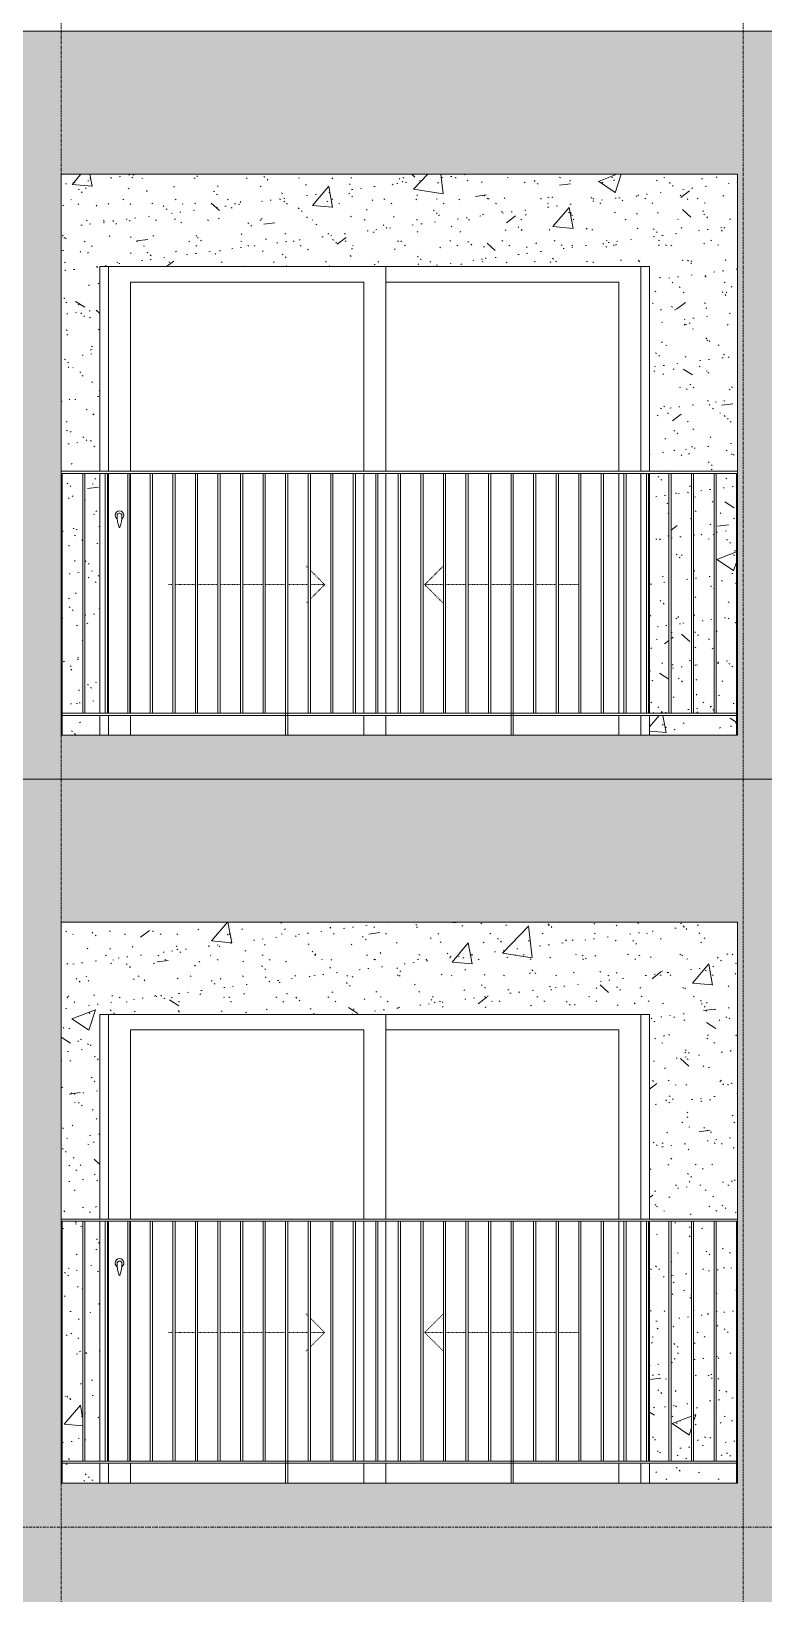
# Model space of a CAD drawing. Header units: millimetres. Extents: x 1240 to 198004, y -7796 to 35300.
# Drawn here: x 123128 to 126458, y 18897 to 26000 of the extents above; entities that cross this region are included whole.
import ezdxf

# ---------------------------------------------------------------- set-up
doc = ezdxf.new("R2010")
doc.units = ezdxf.units.MM
for name, pattern in [('Centre', [31.75, 6.35, -4.7625, 15.875, -4.7625]), ('Dash', [6, 3, -3]), ('Grid Line', [22.225, 12.7, -3.175, 3.175, -3.175])]:
    doc.linetypes.add(name, pattern=pattern)
for name, color, linetype, lineweight in [('0-2', 50, 'Continuous', 5), ('A-DOOR', 31, 'Continuous', 9), ('A-DOOR-FRAM', 31, 'Continuous', 9), ('A-DOOR-HDLN', 31, 'Dash', 18), ('A-FLOR-HRAL', 11, 'Continuous', 9), ('A-FLOR-LEVL-2', 51, 'Centre', 9), ('A-WALL', 113, 'Continuous', 9), ('A-WALL-PATT-2', 9, 'Continuous', 9), ('A-WALL-PATT-4', 111, 'Continuous', 9), ('I-WALL-1', 7, 'Continuous', 9), ('S-GRID-1', 1, 'Grid Line', 9)]:
    doc.layers.add(name, color=color, linetype=linetype, lineweight=lineweight)
pattern_1 = [(50, (0, 0), (1093.104, -95.634), [114.3, -1257.3]), (355, (0, 0), (-211.457, 1146.341), [91.44, -1005.84]), (100.451, (91.1, -8), (881.656, 1050.7), [97.14, -1068.54]), (46.184, (0, 304.8), (1626.475, -252.257), [171.45, -1885.95]), (96.636, (135.5, 283.8), (1424.416, 1484.565), [145.71, -1602.81]), (351.184, (0, 304.8), (1424.43, 1484.55), [137.16, -1508.76]), (21, (152.4, 228.6), (909.686, -613.591), [114.3, -1257.3]), (326, (152.4, 228.6), (370.812, 1105.129), [91.44, -1005.84]), (71.451, (228.2, 177.5), (1280.503, 491.528), [97.14, -1068.54]), (37.5, (0, 0), (18.5313, 507.3303), [50.292, -943.356, 50.292, -970.788, -1009.65]), (37.5, (0, 0), (18.5313, 507.3303), [-2014.728, 50.292, -959.358]), (7.5, (0, 0), (400.9178, 601.0836), [50.292, -531.876, 50.292, -920.496, -384.81]), (7.5, (0, 0), (400.9178, 601.0836), [-1552.956, 50.292, -334.518]), (327.5, (-339.85, 0), (813.5452, -34.3737), [50.292, -330.708, 50.292, -1138.428, -1577.34]), (327.5, (-339.85, 0), (813.5452, -34.3737), [-1569.72, 50.292, -1527.048]), (317.5, (-492.25, 0), (888.7755, 152.56), [50.292, -445.008, 50.292, -739.14, -1120.14]), (317.5, (-492.25, 0), (888.7755, 152.56), [-1284.732, 50.292, -1069.848])]
pattern_2 = [(37.5, (0, 0), (-4.79953, 146.8239), [5.029, -110.795, 5.029, -124.511, -123.825]), (37.5, (0, 0), (-4.79953, 146.8239), [-245.364, 5.029, -118.796]), (7.5, (0, 0), (134.85743, 215.0472), [5.029, -57.455, 5.029, -99.365, -40.005]), (7.5, (0, 0), (134.85743, 215.0472), [-166.878, 5.029, -34.976]), (327.5, (-93.73, 0), (237.29776, 0.4316), [5.029, -33.071, 5.029, -132.131, -179.07]), (327.5, (-93.73, 0), (237.29776, 0.4316), [-175.26, 5.029, -174.041]), (317.5, (-93.73, 0), (229.06706, 66.87923), [5.029, -14.021, 5.029, -84.887, -102.87]), (317.5, (-93.73, 0), (229.06706, 66.87923), [-108.966, 5.029, -97.841])]

# ---------------------------------------------------------------- blocks, each defined once
blk = doc.blocks.new('NCV_TKTC_TANG 6 - 8_rvt-4-TKCS_MẶT ĐỨNG NỘI KHU 2')
at = {"layer": 'A-WALL-PATT-2'}
h = blk.add_hatch(dxfattribs=at)
h.set_pattern_fill('FP_40', color=256, style=0, pattern_type=2)
h.set_pattern_definition(pattern_1)
h.paths.add_polyline_path([(-69988.3, 22800), (-69966.9, 22800), (-69966.9, 22890), (-70362.4, 22890), (-70362.4, 22800), (-69997.6, 22800)])
h.paths.add_polyline_path([(-72861.9, 22800), (-72861.9, 22890), (-73031.9, 22890), (-73031.9, 22800)])
h.paths.add_polyline_path([(-69966.9, 22900), (-69966.9, 23990), (-70059.4, 23990), (-70059.4, 22900), (-70005.8, 22900)])
h.paths.add_polyline_path([(-72939.4, 22900), (-72939.4, 23990), (-73031.9, 23990), (-73031.9, 22900)])
h.paths.add_polyline_path([(-70161.9, 22900), (-70069.4, 22900), (-70069.4, 23990), (-70161.9, 23990), (-70161.9, 23000)])
h.paths.add_polyline_path([(-70264.4, 22900), (-70171.9, 22900), (-70171.9, 23990), (-70264.4, 23990), (-70264.4, 23102.5)])
h.paths.add_polyline_path([(-72861.9, 22900), (-72861.9, 23990), (-72929.4, 23990), (-72929.4, 22900)])
h.paths.add_polyline_path([(-70274.4, 22900), (-70274.4, 23990), (-70362.4, 23990), (-70362.4, 22900)])
h.paths.add_polyline_path([(-70203.1, 24000), (-69961.9, 24000), (-69961.9, 25350), (-73036.9, 25350), (-73036.9, 24000), (-72861.9, 24000), (-72861.9, 24930), (-70362.4, 24930), (-70362.4, 24000), (-70244.9, 24000)])
h = blk.add_hatch(dxfattribs=at)
h.set_pattern_fill('FP_41', color=256, style=0, pattern_type=2)
h.set_pattern_definition(pattern_2)
h.paths.add_polyline_path([(-69988.3, 22800), (-69966.9, 22800), (-69966.9, 22890), (-70362.4, 22890), (-70362.4, 22800), (-69997.6, 22800)])
h.paths.add_polyline_path([(-72861.9, 22800), (-72861.9, 22890), (-73031.9, 22890), (-73031.9, 22800)])
h.paths.add_polyline_path([(-69966.9, 22900), (-69966.9, 23990), (-70059.4, 23990), (-70059.4, 22900), (-70005.8, 22900)])
h.paths.add_polyline_path([(-72939.4, 22900), (-72939.4, 23990), (-73031.9, 23990), (-73031.9, 22900)])
h.paths.add_polyline_path([(-70161.9, 22900), (-70069.4, 22900), (-70069.4, 23990), (-70161.9, 23990), (-70161.9, 23000)])
h.paths.add_polyline_path([(-70264.4, 22900), (-70171.9, 22900), (-70171.9, 23990), (-70264.4, 23990), (-70264.4, 23102.5)])
h.paths.add_polyline_path([(-72861.9, 22900), (-72861.9, 23990), (-72929.4, 23990), (-72929.4, 22900)])
h.paths.add_polyline_path([(-70274.4, 22900), (-70274.4, 23990), (-70362.4, 23990), (-70362.4, 22900)])
h.paths.add_polyline_path([(-70203.1, 24000), (-69961.9, 24000), (-69961.9, 25350), (-73036.9, 25350), (-73036.9, 24000), (-72861.9, 24000), (-72861.9, 24930), (-70362.4, 24930), (-70362.4, 24000), (-70244.9, 24000)])
at = {"layer": 'I-WALL-1'}
for p, q in [((-72861.9, 24000), (-72861.9, 24930)), ((-72861.9, 24930), (-70362.4, 24930)), ((-70362.4, 24930), (-70362.4, 24000)), ((-72861.9, 22900), (-72861.9, 23990)), ((-70362.4, 23990), (-70362.4, 22900)), ((-72861.9, 22800), (-72861.9, 22890)), ((-70362.4, 22890), (-70362.4, 22800))]:
    blk.add_line(p, q, dxfattribs=at)
blk = doc.blocks.new('NCV_TKTC_TANG 6 - 8_rvt-6-TKCS_MẶT ĐỨNG NỘI KHU 2')
at = {"layer": 'A-WALL-PATT-2'}
h = blk.add_hatch(dxfattribs=at)
h.set_pattern_fill('FP_40', color=256, style=0, pattern_type=2)
h.set_pattern_definition(pattern_1)
h.paths.add_polyline_path([(-73031.9, 19400), (-72861.9, 19400), (-72861.9, 19490), (-73031.9, 19490), (-73031.9, 19402.8)])
h.paths.add_polyline_path([(-69997.6, 19400), (-69966.9, 19400), (-69966.9, 19490), (-70362.4, 19490), (-70362.4, 19400), (-70244.9, 19400)])
h.paths.add_polyline_path([(-69966.9, 19500), (-69966.9, 20590), (-70059.4, 20590), (-70059.4, 19500), (-70005.8, 19500)])
h.paths.add_polyline_path([(-72939.4, 19500), (-72939.4, 20590), (-73031.9, 20590), (-73031.9, 19500)])
h.paths.add_polyline_path([(-70161.9, 19500), (-70069.4, 19500), (-70069.4, 20590), (-70161.9, 20590), (-70161.9, 19600)])
h.paths.add_polyline_path([(-70264.4, 19500), (-70171.9, 19500), (-70171.9, 20590), (-70264.4, 20590), (-70264.4, 19702.5)])
h.paths.add_polyline_path([(-72861.9, 19500), (-72861.9, 20590), (-72929.4, 20590), (-72929.4, 19500)])
h.paths.add_polyline_path([(-70274.4, 19500), (-70274.4, 20590), (-70362.4, 20590), (-70362.4, 19500)])
h.paths.add_polyline_path([(-70203.1, 20600), (-69961.9, 20600), (-69961.9, 21950), (-73036.9, 21950), (-73036.9, 20600), (-72861.9, 20600), (-72861.9, 21530), (-70362.4, 21530), (-70362.4, 20600), (-70244.9, 20600)])
h = blk.add_hatch(dxfattribs=at)
h.set_pattern_fill('FP_41', color=256, style=0, pattern_type=2)
h.set_pattern_definition(pattern_2)
h.paths.add_polyline_path([(-73031.9, 19400), (-72861.9, 19400), (-72861.9, 19490), (-73031.9, 19490), (-73031.9, 19402.8)])
h.paths.add_polyline_path([(-69997.6, 19400), (-69966.9, 19400), (-69966.9, 19490), (-70362.4, 19490), (-70362.4, 19400), (-70244.9, 19400)])
h.paths.add_polyline_path([(-69966.9, 19500), (-69966.9, 20590), (-70059.4, 20590), (-70059.4, 19500), (-70005.8, 19500)])
h.paths.add_polyline_path([(-72939.4, 19500), (-72939.4, 20590), (-73031.9, 20590), (-73031.9, 19500)])
h.paths.add_polyline_path([(-70161.9, 19500), (-70069.4, 19500), (-70069.4, 20590), (-70161.9, 20590), (-70161.9, 19600)])
h.paths.add_polyline_path([(-70264.4, 19500), (-70171.9, 19500), (-70171.9, 20590), (-70264.4, 20590), (-70264.4, 19702.5)])
h.paths.add_polyline_path([(-72861.9, 19500), (-72861.9, 20590), (-72929.4, 20590), (-72929.4, 19500)])
h.paths.add_polyline_path([(-70274.4, 19500), (-70274.4, 20590), (-70362.4, 20590), (-70362.4, 19500)])
h.paths.add_polyline_path([(-70203.1, 20600), (-69961.9, 20600), (-69961.9, 21950), (-73036.9, 21950), (-73036.9, 20600), (-72861.9, 20600), (-72861.9, 21530), (-70362.4, 21530), (-70362.4, 20600), (-70244.9, 20600)])
at = {"layer": 'I-WALL-1'}
for p, q in [((-72861.9, 20600), (-72861.9, 21530)), ((-72861.9, 21530), (-70362.4, 21530)), ((-70362.4, 21530), (-70362.4, 20600)), ((-72861.9, 19500), (-72861.9, 20590)), ((-70362.4, 20590), (-70362.4, 19500)), ((-72861.9, 19400), (-72861.9, 19490)), ((-70362.4, 19490), (-70362.4, 19400))]:
    blk.add_line(p, q, dxfattribs=at)
blk = doc.blocks.new('Railing - 10mm-1251313-TKCS_MẶT ĐỨNG NỘI KHU 2')
at = {"layer": 'A-FLOR-HRAL'}
for p, q in [((-61821, 6990), (-61821, 5900)), ((-61811, 5900), (-61811, 6990))]:
    blk.add_line(p, q, dxfattribs=at)
blk = doc.blocks.new('Railing - 50 x 10mm-1251315-TKCS_MẶT ĐỨNG NỘI KHU 2')
at = {"layer": 'A-FLOR-HRAL'}
for p, q in [((-62758.1, 6990), (-62758.1, 5800)), ((-62758.1, 6990), (-62748.1, 6990)), ((-62748.1, 5800), (-62748.1, 6990))]:
    blk.add_line(p, q, dxfattribs=at)
blk = doc.blocks.new('Railing - 50 x 10mm-1251311-TKCS_MẶT ĐỨNG NỘI KHU 2')
at = {"layer": 'A-FLOR-HRAL'}
for q in [(-61716.9, 5800), (-61711.9, 6990)]:
    blk.add_line((-61716.9, 6990), q, dxfattribs=at)
blk = doc.blocks.new('Railing - 50 x 10mm-V436-TKCS_MẶT ĐỨNG NỘI KHU 2')
at = {"layer": 'A-FLOR-HRAL'}
for p in [(-73036.9, 17190), (-73031.9, 15999.7)]:
    blk.add_line(p, (-73031.9, 17190), dxfattribs=at)
blk = doc.blocks.new('Railing - Railing-4019709-TKCS_MẶT ĐỨNG NỘI KHU 2')
at = {"layer": 'A-FLOR-HRAL'}
for p, q in [((-73036.9, 19500), (-69961.9, 19500)), ((-73036.9, 19490), (-69961.9, 19490))]:
    blk.add_line(p, q, dxfattribs=at)
for name, p in [('Railing - 50 x 10mm-V436-TKCS_MẶT ĐỨNG NỘI KHU 2', (0, 3400)), ('Railing - 10mm-1251313-TKCS_MẶT ĐỨNG NỘI KHU 2', (-11118.3, 13600)), ('Railing - 10mm-1251313-TKCS_MẶT ĐỨNG NỘI KHU 2', (-11015.8, 13600)), ('Railing - 10mm-1251313-TKCS_MẶT ĐỨNG NỘI KHU 2', (-10913.3, 13600)), ('Railing - 10mm-1251313-TKCS_MẶT ĐỨNG NỘI KHU 2', (-10810.8, 13600)), ('Railing - 10mm-1251313-TKCS_MẶT ĐỨNG NỘI KHU 2', (-10708.3, 13600)), ('Railing - 10mm-1251313-TKCS_MẶT ĐỨNG NỘI KHU 2', (-10605.8, 13600)), ('Railing - 10mm-1251313-TKCS_MẶT ĐỨNG NỘI KHU 2', (-10503.3, 13600)), ('Railing - 10mm-1251313-TKCS_MẶT ĐỨNG NỘI KHU 2', (-10400.9, 13600)), ('Railing - 10mm-1251313-TKCS_MẶT ĐỨNG NỘI KHU 2', (-10298.4, 13600)), ('Railing - 50 x 10mm-1251315-TKCS_MẶT ĐỨNG NỘI KHU 2', (-9258.8, 13600)), ('Railing - 10mm-1251313-TKCS_MẶT ĐỨNG NỘI KHU 2', (-10093.4, 13600)), ('Railing - 10mm-1251313-TKCS_MẶT ĐỨNG NỘI KHU 2', (-9990.9, 13600)), ('Railing - 10mm-1251313-TKCS_MẶT ĐỨNG NỘI KHU 2', (-9888.4, 13600)), ('Railing - 10mm-1251313-TKCS_MẶT ĐỨNG NỘI KHU 2', (-9785.9, 13600)), ('Railing - 10mm-1251313-TKCS_MẶT ĐỨNG NỘI KHU 2', (-9683.4, 13600)), ('Railing - 10mm-1251313-TKCS_MẶT ĐỨNG NỘI KHU 2', (-9580.9, 13600)), ('Railing - 10mm-1251313-TKCS_MẶT ĐỨNG NỘI KHU 2', (-9478.4, 13600)), ('Railing - 10mm-1251313-TKCS_MẶT ĐỨNG NỘI KHU 2', (-9375.9, 13600)), ('Railing - 10mm-1251313-TKCS_MẶT ĐỨNG NỘI KHU 2', (-9273.4, 13600)), ('Railing - 50 x 10mm-1251315-TKCS_MẶT ĐỨNG NỘI KHU 2', (-8233.9, 13600)), ('Railing - 10mm-1251313-TKCS_MẶT ĐỨNG NỘI KHU 2', (-9068.4, 13600)), ('Railing - 10mm-1251313-TKCS_MẶT ĐỨNG NỘI KHU 2', (-8965.9, 13600)), ('Railing - 10mm-1251313-TKCS_MẶT ĐỨNG NỘI KHU 2', (-8863.4, 13600)), ('Railing - 10mm-1251313-TKCS_MẶT ĐỨNG NỘI KHU 2', (-8760.9, 13600)), ('Railing - 10mm-1251313-TKCS_MẶT ĐỨNG NỘI KHU 2', (-8658.4, 13600)), ('Railing - 10mm-1251313-TKCS_MẶT ĐỨNG NỘI KHU 2', (-8555.9, 13600)), ('Railing - 10mm-1251313-TKCS_MẶT ĐỨNG NỘI KHU 2', (-8453.4, 13600)), ('Railing - 10mm-1251313-TKCS_MẶT ĐỨNG NỘI KHU 2', (-8350.9, 13600)), ('Railing - 10mm-1251313-TKCS_MẶT ĐỨNG NỘI KHU 2', (-8248.4, 13600)), ('Railing - 50 x 10mm-1251311-TKCS_MẶT ĐỨNG NỘI KHU 2', (-8250, 13600))]:
    blk.add_blockref(name, p)
blk = doc.blocks.new('Top Rail Type - Top Rail_Internal_-4019710-TKCS_MẶT ĐỨNG NỘI KHU 2')
at = {"layer": 'A-FLOR-HRAL'}
for p, q in [((-69961.9, 20600), (-73036.9, 20600)), ((-69961.9, 20590), (-73036.9, 20590))]:
    blk.add_line(p, q, dxfattribs=at)
blk = doc.blocks.new('DEG_02-DEG_03 - DEG_02-2500x2400mm-CỬA ĐI 02 CÁNH TRƯỢT-V437-TKCS_MẶT ĐỨNG NỘI KHU 2')
at = {"layer": 'A-DOOR'}
for p, q in [((-72821.9, 17200), (-72821.9, 18130)), ((-71561.9, 18130), (-71561.9, 17200)), ((-72721.9, 18060), (-71661.9, 18060)), ((-72721.9, 18060), (-72721.9, 17200)), ((-71661.9, 17200), (-71661.9, 18060)), ((-71561.9, 18060), (-70501.9, 18060)), ((-70501.9, 17200), (-70501.9, 18060)), ((-72821.9, 16100), (-72821.9, 17190)), ((-72721.9, 17190), (-72721.9, 16100)), ((-71661.9, 16100), (-71661.9, 17190)), ((-71561.9, 17190), (-71561.9, 16100)), ((-70501.9, 16100), (-70501.9, 17190)), ((-72821.9, 16000), (-72821.9, 16090)), ((-72721.9, 16090), (-72721.9, 16000)), ((-71661.9, 16000), (-71661.9, 16090)), ((-71561.9, 16090), (-71561.9, 16000)), ((-70501.9, 16000), (-70501.9, 16090))]:
    blk.add_line(p, q, dxfattribs=at)
at = {"layer": 'A-DOOR', "flags": 128}
blk.add_lwpolyline([(-72770.4, 17008.7), (-72770.4, 17008.7), (-72770.4, 17008.7), (-72770.4, 17008.7), (-72770.4, 17008.7), (-72770.4, 17008.7), (-72770.4, 17008.7), (-72770.5, 17008.7), (-72770.5, 17008.7), (-72770.5, 17008.7), (-72770.5, 17008.7), (-72770.6, 17008.7), (-72770.6, 17008.7), (-72770.6, 17008.7), (-72770.6, 17008.7), (-72770.7, 17008.7), (-72770.7, 17008.7), (-72770.8, 17008.7), (-72770.8, 17008.7), (-72770.8, 17008.7), (-72770.9, 17008.7), (-72770.9, 17008.7), (-72771, 17008.7), (-72771, 17008.7), (-72771.1, 17008.7), (-72771.1, 17008.7), (-72771.2, 17008.7), (-72771.2, 17008.7), (-72771.3, 17008.7), (-72771.3, 17008.7), (-72771.4, 17008.7), (-72771.5, 17008.7), (-72771.5, 17008.7), (-72771.6, 17008.7), (-72771.6, 17008.7), (-72771.7, 17008.7), (-72771.7, 17008.7), (-72771.8, 17008.7), (-72771.9, 17008.7), (-72771.9, 17008.7), (-72772, 17008.7), (-72772, 17008.7), (-72772.1, 17008.7), (-72772.2, 17008.7), (-72772.2, 17008.7), (-72772.3, 17008.7), (-72772.3, 17008.7), (-72772.4, 17008.7), (-72772.5, 17008.7), (-72772.5, 17008.7), (-72772.6, 17008.7), (-72772.6, 17008.7), (-72772.7, 17008.7), (-72772.7, 17008.7), (-72772.8, 17008.7), (-72772.8, 17008.7), (-72772.9, 17008.7), (-72772.9, 17008.7), (-72773, 17008.7), (-72773, 17008.7), (-72773, 17008.7), (-72773.1, 17008.7), (-72773.1, 17008.7), (-72773.1, 17008.7), (-72773.2, 17008.7), (-72773.2, 17008.7), (-72773.2, 17008.7), (-72773.3, 17008.7), (-72773.3, 17008.7), (-72773.3, 17008.7), (-72773.3, 17008.7), (-72773.3, 17008.7), (-72773.3, 17008.7), (-72773.4, 17008.7), (-72773.4, 17008.7), (-72773.4, 17008.7), (-72773.4, 17008.7)], dxfattribs=at)
at = {"layer": 'A-DOOR'}
for centre, radius, start, end in [((-72771.9, 17000), 20, 0, 180), ((-72771.9, 17000), 20, 180, 240), ((-72773.4, 16999.2), 9.45, 90, 180), ((-72618.1, 16999.2), 164.8, 180, 199.13397), ((-72770.4, 16999.2), 9.45, 0, 90), ((-72925.7, 16999.2), 164.8, 340.86603, 0), ((-72771.9, 17000), 20, 300, 0), ((-72771.5, 16946), 2.34, 199.13397, 261.03098), ((-72772.3, 16946), 2.34, 278.96902, 340.86603)]:
    blk.add_arc(centre, radius, start, end, dxfattribs=at)
at = {"layer": 'A-DOOR-FRAM'}
for p, q in [((-72821.9, 18130), (-72821.9, 17200)), ((-70401.9, 18130), (-70401.9, 17200)), ((-72821.9, 17190), (-72821.9, 16100)), ((-70401.9, 17190), (-70401.9, 16100)), ((-72821.9, 16090), (-72821.9, 16000)), ((-70401.9, 16090), (-70401.9, 16000))]:
    blk.add_line(p, q, dxfattribs=at)
at = {"layer": 'A-DOOR-HDLN'}
for p, q in [((-71914.4, 16759.5), (-71924, 16769.1)), ((-71384.6, 16684.2), (-71299.8, 16769.1)), ((-71839.1, 16684.2), (-71904.4, 16749.5)), ((-72549.1, 16684.2), (-72529.4, 16684.2)), ((-72519.4, 16684.2), (-72426.9, 16684.2)), ((-72416.9, 16684.2), (-72324.4, 16684.2)), ((-72314.4, 16684.2), (-72221.9, 16684.2)), ((-72211.9, 16684.2), (-72119.4, 16684.2)), ((-72109.4, 16684.2), (-72016.9, 16684.2)), ((-72006.9, 16684.2), (-71914.4, 16684.2)), ((-71839.1, 16684.2), (-71904.4, 16619)), ((-71904.4, 16684.2), (-71839.1, 16684.2)), ((-71384.6, 16684.2), (-71299.8, 16599.4)), ((-71299.4, 16684.2), (-71384.6, 16684.2)), ((-71196.9, 16684.2), (-71289.4, 16684.2)), ((-71094.4, 16684.2), (-71186.9, 16684.2)), ((-70991.9, 16684.2), (-71084.4, 16684.2)), ((-70889.4, 16684.2), (-70981.9, 16684.2)), ((-70786.9, 16684.2), (-70879.4, 16684.2)), ((-70684.4, 16684.2), (-70776.9, 16684.2)), ((-71914.4, 16609), (-71924, 16599.4))]:
    blk.add_line(p, q, dxfattribs=at)
blk = doc.blocks.new('Railing - Railing-4019713-TKCS_MẶT ĐỨNG NỘI KHU 2')
at = {"layer": 'A-FLOR-HRAL'}
for p, q in [((-73036.9, 22900), (-69961.9, 22900)), ((-73036.9, 22890), (-69961.9, 22890))]:
    blk.add_line(p, q, dxfattribs=at)
for name, p in [('Railing - 50 x 10mm-V436-TKCS_MẶT ĐỨNG NỘI KHU 2', (0, 6800)), ('Railing - 10mm-1251313-TKCS_MẶT ĐỨNG NỘI KHU 2', (-11118.3, 17000)), ('Railing - 10mm-1251313-TKCS_MẶT ĐỨNG NỘI KHU 2', (-11015.8, 17000)), ('Railing - 10mm-1251313-TKCS_MẶT ĐỨNG NỘI KHU 2', (-10913.3, 17000)), ('Railing - 10mm-1251313-TKCS_MẶT ĐỨNG NỘI KHU 2', (-10810.8, 17000)), ('Railing - 10mm-1251313-TKCS_MẶT ĐỨNG NỘI KHU 2', (-10708.3, 17000)), ('Railing - 10mm-1251313-TKCS_MẶT ĐỨNG NỘI KHU 2', (-10605.8, 17000)), ('Railing - 10mm-1251313-TKCS_MẶT ĐỨNG NỘI KHU 2', (-10503.3, 17000)), ('Railing - 10mm-1251313-TKCS_MẶT ĐỨNG NỘI KHU 2', (-10400.9, 17000)), ('Railing - 10mm-1251313-TKCS_MẶT ĐỨNG NỘI KHU 2', (-10298.4, 17000)), ('Railing - 50 x 10mm-1251315-TKCS_MẶT ĐỨNG NỘI KHU 2', (-9258.8, 17000)), ('Railing - 10mm-1251313-TKCS_MẶT ĐỨNG NỘI KHU 2', (-10093.4, 17000)), ('Railing - 10mm-1251313-TKCS_MẶT ĐỨNG NỘI KHU 2', (-9990.9, 17000)), ('Railing - 10mm-1251313-TKCS_MẶT ĐỨNG NỘI KHU 2', (-9888.4, 17000)), ('Railing - 10mm-1251313-TKCS_MẶT ĐỨNG NỘI KHU 2', (-9785.9, 17000)), ('Railing - 10mm-1251313-TKCS_MẶT ĐỨNG NỘI KHU 2', (-9683.4, 17000)), ('Railing - 10mm-1251313-TKCS_MẶT ĐỨNG NỘI KHU 2', (-9580.9, 17000)), ('Railing - 10mm-1251313-TKCS_MẶT ĐỨNG NỘI KHU 2', (-9478.4, 17000)), ('Railing - 10mm-1251313-TKCS_MẶT ĐỨNG NỘI KHU 2', (-9375.9, 17000)), ('Railing - 10mm-1251313-TKCS_MẶT ĐỨNG NỘI KHU 2', (-9273.4, 17000)), ('Railing - 50 x 10mm-1251315-TKCS_MẶT ĐỨNG NỘI KHU 2', (-8233.9, 17000)), ('Railing - 10mm-1251313-TKCS_MẶT ĐỨNG NỘI KHU 2', (-9068.4, 17000)), ('Railing - 10mm-1251313-TKCS_MẶT ĐỨNG NỘI KHU 2', (-8965.9, 17000)), ('Railing - 10mm-1251313-TKCS_MẶT ĐỨNG NỘI KHU 2', (-8863.4, 17000)), ('Railing - 10mm-1251313-TKCS_MẶT ĐỨNG NỘI KHU 2', (-8760.9, 17000)), ('Railing - 10mm-1251313-TKCS_MẶT ĐỨNG NỘI KHU 2', (-8658.4, 17000)), ('Railing - 10mm-1251313-TKCS_MẶT ĐỨNG NỘI KHU 2', (-8555.9, 17000)), ('Railing - 10mm-1251313-TKCS_MẶT ĐỨNG NỘI KHU 2', (-8453.4, 17000)), ('Railing - 10mm-1251313-TKCS_MẶT ĐỨNG NỘI KHU 2', (-8350.9, 17000)), ('Railing - 10mm-1251313-TKCS_MẶT ĐỨNG NỘI KHU 2', (-8248.4, 17000)), ('Railing - 50 x 10mm-1251311-TKCS_MẶT ĐỨNG NỘI KHU 2', (-8250, 17000))]:
    blk.add_blockref(name, p)
blk = doc.blocks.new('Top Rail Type - Top Rail_Internal_-4019714-TKCS_MẶT ĐỨNG NỘI KHU 2')
at = {"layer": 'A-FLOR-HRAL'}
for p, q in [((-69961.9, 24000), (-73036.9, 24000)), ((-69961.9, 23990), (-73036.9, 23990))]:
    blk.add_line(p, q, dxfattribs=at)

msp = doc.modelspace()

# ---------------------------------------------------------------- hatches: boundary and pattern name
at = {"layer": 'A-WALL-PATT-4'}
h = msp.add_hatch(color=256, dxfattribs=at)
h.paths.add_polyline_path([(122909.2, 22600), (126539.2, 22600), (126539.2, 26000), (122909.2, 26000), (122909.2, 23491.5)])
h.paths.add_polyline_path([(125416.4, 22800), (123264.2, 22800), (123264.2, 25350), (126339.2, 25350), (126339.2, 22800), (126056.2, 22800)])
h = msp.add_hatch(color=256, dxfattribs=at)
h.paths.add_polyline_path([(122909.2, 19200), (126539.2, 19200), (126539.2, 22600), (122909.2, 22600), (122909.2, 20089.9)])
h.paths.add_polyline_path([(123264.2, 19400), (123264.2, 21950), (126339.2, 21950), (126339.2, 19400), (124136.9, 19400)])
h = msp.add_hatch(color=256, dxfattribs=at)
h.paths.add_polyline_path([(122909.2, 15800), (126539.2, 15800), (126539.2, 19150), (126549.2, 19150), (126549.2, 19200), (122909.2, 19200), (122909.2, 16688.3)])
h.paths.add_polyline_path([(126056.2, 16000), (123264.2, 16000), (123264.2, 18550), (126339.2, 18550), (126339.2, 16000)])

# ---------------------------------------------------------------- linework, layer by layer
at = {"layer": 'A-FLOR-LEVL-2'}
for p, q in [((104944.5, 26000), (194512.3, 26000)), ((104944.5, 22600), (194512.3, 22600)), ((104944.5, 19200), (194512.3, 19200))]:
    msp.add_line(p, q, dxfattribs=at)
at = {"layer": 'A-WALL'}
for p, q in [((122909.2, 26000), (126549.2, 26000)), ((123264.2, 22800), (123264.2, 25350)), ((123264.2, 25350), (126339.2, 25350)), ((126339.2, 25350), (126339.2, 22800)), ((126339.2, 22800), (123264.2, 22800)), ((126539.2, 22600), (122909.2, 22600)), ((123264.2, 19400), (123264.2, 21950)), ((123264.2, 21950), (126339.2, 21950)), ((126339.2, 21950), (126339.2, 19400)), ((126339.2, 19400), (123264.2, 19400))]:
    msp.add_line(p, q, dxfattribs=at)
at = {"layer": 'S-GRID-1'}
for p, q in [((123264.2, 5.5), (123264.2, 30542.5)), ((126364.2, 5.5), (126364.2, 30542.5))]:
    msp.add_line(p, q, dxfattribs=at)

# ---------------------------------------------------------------- block references
at = {"layer": '0-2'}
for name in ['NCV_TKTC_TANG 6 - 8_rvt-4-TKCS_MẶT ĐỨNG NỘI KHU 2', 'NCV_TKTC_TANG 6 - 8_rvt-6-TKCS_MẶT ĐỨNG NỘI KHU 2']:
    msp.add_blockref(name, (196301.1, 0), dxfattribs=at)
at = {"layer": 'A-DOOR'}
for p in [(196301.1, 6800), (196301.1, 3400)]:
    msp.add_blockref('DEG_02-DEG_03 - DEG_02-2500x2400mm-CỬA ĐI 02 CÁNH TRƯỢT-V437-TKCS_MẶT ĐỨNG NỘI KHU 2', p, dxfattribs=at)
at = {"layer": 'A-FLOR-HRAL'}
for name in ['Top Rail Type - Top Rail_Internal_-4019714-TKCS_MẶT ĐỨNG NỘI KHU 2', 'Railing - Railing-4019713-TKCS_MẶT ĐỨNG NỘI KHU 2', 'Top Rail Type - Top Rail_Internal_-4019710-TKCS_MẶT ĐỨNG NỘI KHU 2', 'Railing - Railing-4019709-TKCS_MẶT ĐỨNG NỘI KHU 2']:
    msp.add_blockref(name, (196301.1, 0), dxfattribs=at)

doc.saveas('drawing.dxf')
